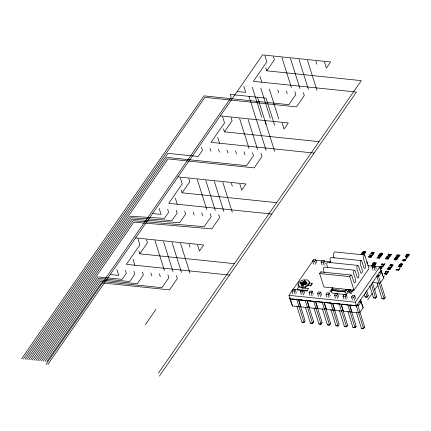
<?xml version="1.0" encoding="UTF-8"?>
<svg xmlns="http://www.w3.org/2000/svg" width="431" height="431" viewBox="0 0 431 431"><rect width="100%" height="100%" fill="white"/><g stroke="black" fill="none" stroke-linecap="round" stroke-linejoin="round"><path stroke-width="0.65" d="M300.763 283.42L301.161 284.53L301.587 284.767L302.384 284.336L299.809 283.318L300.558 282.24L302.955 282.962L303.483 282.747L304.442 280.646L305.951 280.802L304.992 282.903L305.218 283.63A1.541 0.894 -17.5 0 0 303.715 283.474L303.483 282.747M304.992 282.903L305.17 283.194L306.301 282.833L306.188 282.036L305.477 281.486M309.162 282.526C309.469 280.796 307.529 279.832 306.085 279.714M406.217 256.849L406.794 256.03L407.925 255.879A1.04 0.603 -17.5 0 1 408.313 256.256C408.232 257.98 403.998 257.576 405.641 255.815L406.094 255.863L405.743 256.537A0.652 0.377 -17.5 0 0 405.91 256.763L406.169 256.838M346.427 294.61L345.576 291.911L331.875 290.489L331.455 292.083L332.732 293.204L346.432 294.626L349.87 289.675M332.473 288.641L332.193 289.724L331.11 289.767L331.504 289.201L332.592 289.153M345.576 291.911L331.908 290.44L333.05 288.792M21.55 358.878L203.992 95.871L288.851 104.685L295.779 94.691L294.836 91.695M23.36 359.066L204.897 97.352L296.458 106.861L304.286 95.574L303.343 92.579M25.165 359.255L167.993 153.355L198.195 156.496L202.43 150.392L201.482 147.397M26.975 359.438L167.099 157.434L246.537 165.687L253.466 155.693L252.518 152.698M28.785 359.626L168.009 158.92L254.139 167.864L261.973 156.577L261.024 153.581M30.59 359.815L130.2 216.222L164.389 218.382L168.618 212.278L167.675 209.283M32.4 360.004L131.11 217.703L171.996 220.559L177.125 213.162L176.182 210.166M34.211 360.192L132.015 219.19L179.603 222.741L185.632 214.045L184.683 211.05M36.015 360.381L132.926 220.672L204.219 226.69L211.152 216.696L210.204 213.701M37.826 360.569L133.836 222.159L211.826 228.866L219.654 217.58L218.711 214.584M39.636 360.752L97.826 276.864L122.07 279.385L126.305 273.281L125.356 270.285M41.441 360.941L98.737 278.351L129.677 281.562L134.811 274.164L133.863 271.169M43.251 361.13L99.642 279.832L137.284 283.743L143.318 275.048L142.37 272.053M45.061 361.318L100.552 281.319L161.905 287.692L168.833 277.699L167.891 274.703M46.866 361.507L101.463 282.801L169.512 289.869L177.34 278.582L176.392 275.587M46.004 364.319L231.145 97.417L230.197 94.421L266.029 98.144L274.622 125.195M47.814 364.507L262.576 54.904L330.62 61.972L326.391 68.071L324.5 62.075M234.362 263.653L139.8 253.827L147.461 242.782L146.513 239.781M276.68 202.651L182.114 192.824L189.775 181.78L188.832 178.779M318.994 141.648L224.427 131.821L232.093 120.777L231.145 117.776M158.446 373.095L361.313 80.645L266.746 70.819L274.407 59.774L273.464 56.773M145.349 324.705L155.979 309.377M159.389 376.096L356.426 92.051L253.353 81.34L266.848 61.892L264.957 55.89M292.951 293.797L292.002 290.785L293.069 289.244L295.213 289.47L296.35 293.085M313.526 264.138L312.577 261.121L313.644 259.586L315.788 259.807L316.737 262.824M375.094 266.423L379.786 266.913L380.918 270.512L356.432 305.816L290.122 298.931L288.985 295.332L313.477 260.022M295.095 294.017L294.147 291.006L295.213 289.47M315.67 264.359L314.722 261.342L315.788 259.807M363.139 307.686L360.472 299.992L363.139 307.686L359.993 312.222L358.49 312.841L351.992 312.163L351.486 311.338L349.983 311.958L343.485 311.284L342.979 310.455L341.476 311.074L334.979 310.401L334.472 309.571L332.969 310.191L326.472 309.517L325.965 308.688L324.462 309.307L317.965 308.634L317.464 307.804L315.955 308.424L309.458 307.75L308.957 306.92L307.448 307.54L300.951 306.867L300.45 306.037L298.947 306.656L292.45 305.983L289.777 298.29L290.111 297.805M301.695 290.451L297.034 289.966L296.878 289.481L298.554 287.068M301.587 284.767L301.113 285.451L302.621 285.608L304.421 284.277L306.506 284.013L307.255 282.935L306.301 282.833M301.867 286.136L302.61 285.063L302.384 284.336M303.715 283.474L304.83 281.863L304.442 280.646M301.458 294.68L300.509 291.668L301.576 290.128L303.72 290.354L304.669 293.366M322.032 265.022L321.084 262.005L322.151 260.469L324.295 260.69L325.243 263.707M303.602 294.901L302.654 291.889L303.72 290.354M324.177 265.243L323.228 262.226L324.295 260.69M303.031 290.591L307.249 291.027L307.093 290.542L308.601 288.366L302.535 288.172M312.092 283.334L312.243 283.824L310.735 285.995L310.584 285.511L312.092 283.334L309.539 283.07M334.16 258.147L333.422 255.804A1.929 0.943 -84.1 0 1 333.783 253.105L334.618 251.903L364.755 255.033L369.011 268.529L354.018 290.144L323.875 287.014L319.624 273.518L320.454 272.317A1.929 0.943 -84.1 0 1 321.413 272.026M309.964 295.564L309.016 292.547L310.083 291.011L312.222 291.237L313.175 294.249M329.591 262.888L330.658 261.353M312.109 295.785L311.16 292.773L312.222 291.237M318.471 296.447L317.523 293.43L318.59 291.895L320.729 292.121L321.682 295.133M320.616 296.668L319.662 293.656L320.729 292.121M296.959 306.495L301.899 322.178L303.887 322.415L304.286 321.838M326.978 297.331L326.025 294.314L327.091 292.778L329.236 292.999L330.189 296.016M332.182 288.226L332.576 287.655M329.122 297.552L328.169 294.54L329.236 292.999M331.848 290.537L332.996 288.883M305.46 307.378L310.406 323.061L312.394 323.298L313.617 321.747L306.985 300.676M313.617 321.747L312.394 323.298M335.485 298.214L334.531 295.197L335.598 293.662L337.742 293.883L338.691 296.9M337.629 298.435L336.676 295.424L337.742 293.883M354.018 290.144L349.762 276.648L350.597 275.447A1.929 0.943 -84.1 0 1 351.901 275.748L353.932 282.192L354.514 282.903L355.246 282.483C357.121 278.534 352.046 274.601 353.921 270.652L354.648 270.232L355.23 270.943L357.267 277.392L357.849 278.097L358.576 277.683C360.451 273.728 355.376 269.801 357.256 265.846L357.983 265.431L358.565 266.137L360.596 272.586L361.178 273.297L361.905 272.877C363.786 268.928 358.711 264.995 360.585 261.046L361.313 260.626L361.895 261.337L363.931 267.786L364.513 268.491L365.24 268.077L365.687 266.784L365.596 265.383L363.565 258.934A1.929 0.943 -84.1 0 1 363.92 256.235L364.755 255.033M313.967 308.262L318.913 323.945L320.896 324.182L322.124 322.63L315.492 301.56M322.124 322.63L320.896 324.182M332.075 287.865L332.543 289.363L346.12 290.774L347.241 289.153M343.992 299.098L343.038 296.081L344.105 294.545L346.249 294.766L347.197 297.783M366.943 263.54L367.524 262.344L366.549 261.827M347.51 291.663L347.903 291.092C349.73 290.618 349.907 293.199 351.631 292.945L351.233 293.511C349.519 293.764 349.331 291.194 347.51 291.663L347.601 291.949L347.903 291.092M348.582 290.117L348.975 289.546C350.802 289.077 350.979 291.652 352.698 291.399L352.305 291.97C350.586 292.218 350.403 289.648 348.582 290.117L348.674 290.408L349.067 289.837M346.131 299.319L345.183 296.307L346.249 294.766M353.77 289.858L353.377 290.424L352.192 290.144M322.275 308.515L327.42 324.829L329.403 325.066L330.631 323.514L326.078 309.086M330.631 323.514L329.403 325.066M352.493 299.981L351.545 296.964L352.612 295.429L354.756 295.65L355.704 298.667M373.068 270.318L372.12 267.306L373.187 265.771L375.331 265.992L376.279 269.009M354.638 300.202L353.689 297.191L354.756 295.65M375.212 270.544L374.264 267.527L375.331 265.992M330.782 309.399L335.927 325.712L337.909 325.949L338.308 325.373M356.432 305.816L355.295 302.217L379.786 266.913M380.12 268.233L380.347 267.721L379.953 267.613M349.713 305.116L356.324 305.972L358.161 304.873L357.154 304.771M354.519 305.369L358.441 305.773L360.925 302.196L360.639 301.296L360.973 300.816M382.62 275.328L381.047 270.329L383.714 278.022L380.568 282.564L379.064 283.178L376.899 276.309L378.736 275.215L377.728 275.113M378.736 275.215L379.016 276.115L381.5 272.537L381.214 271.638L381.548 271.158M341.013 304.211L347.639 325.281L346.578 326.817L344.434 326.596L339.289 310.282M366.636 290.602L368.214 295.618L367.153 297.158L365.009 296.932L364.217 294.427M367.735 299.841L372.276 293.29M374.55 290.015L377.96 285.101M383.261 277.462L384.393 275.824M347.795 311.166L352.941 327.479L354.923 327.716L356.146 326.165L349.519 305.094M369.755 285.898L373.515 297.816L375.498 298.053L376.721 296.501L372.174 282.073M356.146 326.165L354.923 327.716M376.721 296.501L375.498 298.053M356.302 312.049L361.442 328.363L363.43 328.6L364.653 327.048L357.827 305.358M377.077 283.016L382.017 298.699L384.005 298.936L385.228 297.385L380.481 282.332M364.653 327.048L363.43 328.6M385.228 297.385L384.005 298.936M367.39 296.593L368.214 295.618M346.815 326.256L347.639 325.281M308.989 283.253L307.475 285.09M304.927 286.464L307.395 285.074M305.293 286.863L305.369 288.032M301.511 282.337L303.968 281.33M305.552 283.916L303.095 284.923M379.517 267.409C380.525 267.215 383.315 266.913 381.537 268.793L379.813 268.615M302.072 280.36C300.121 281.066 297.605 282.736 298.096 285.128M289.777 298.29L290.284 299.114L297.104 299.653M298.678 299.82L305.611 300.536M307.184 300.703L314.118 301.42M315.691 301.587L322.625 302.303M324.198 302.465L331.132 303.187M332.705 303.349L339.633 304.07M341.212 304.232L348.14 304.954M302.131 280.274L303.085 280.037M303.467 279.886L305.137 279.735M303.887 322.415L305.11 320.863L298.284 299.173M337.909 325.949L339.138 324.398L332.506 303.327M332.409 289.481C331.148 289.206 332.069 291.647 330.437 290.742L330.038 291.313C331.654 292.202 330.76 289.777 332.015 290.052M303.957 286.75L301.097 286.906M237.185 91.507L245.692 92.39L243.801 86.394M220.257 115.907L288.307 122.975L284.077 129.074L282.181 123.077M314.107 153.053L211.039 142.343L224.535 122.894L222.638 116.893M177.944 176.909L245.993 183.978L241.759 190.076L239.868 184.08M271.794 214.056L168.72 203.346L182.216 183.897L180.325 177.895M152.552 213.512L161.059 214.396L159.168 208.399M361.313 260.626L331.18 257.501L330.458 257.9L330.001 259.187L330.83 262.953M135.625 237.912L203.674 244.98L199.445 251.079L197.554 245.083M315.487 260.232L322.183 260.927M324.193 261.138L330.221 261.762M367.729 265.658L373.09 266.218M357.983 265.431L327.851 262.301L327.124 262.705L326.671 263.993L327.501 267.753M312.577 261.121L314.722 261.342M321.084 262.005L323.228 262.226M372.12 267.306L374.264 267.527M380.212 271.53L381.214 271.638M378.881 272.263L381.5 272.537M354.648 270.232L324.516 267.107L323.794 267.506L323.336 268.793L324.166 272.559M377.055 275.91L378.364 276.045M320.933 271.918L351.076 275.048M319.624 273.518L349.762 276.648M372.567 282.504L379.064 283.178M304.83 281.863L305.832 281.971M229.475 275.059L126.407 264.348L139.903 244.894L138.012 238.898M302.955 282.962L303.182 283.69L300.94 283.458L300.558 282.24M305.17 283.194L305.396 283.921L306.516 284.034M307.998 285.241L310.584 285.511M296.878 289.481L307.093 290.542M365.009 296.932L367.153 297.158L365.569 292.137M373.515 297.816L375.654 298.042L371.306 284.239M382.017 298.699L384.161 298.925L379.215 283.242M292.002 290.785L294.147 291.006M300.509 291.668L302.654 291.889M309.016 292.547L311.16 292.773M317.523 293.43L319.662 293.656M326.025 294.314L328.169 294.54M334.531 295.197L336.676 295.424M343.038 296.081L345.183 296.307M351.545 296.964L353.689 297.191M110.239 274.515L118.74 275.398L116.849 269.402M359.637 301.194L360.639 301.296M358.964 301.991L360.925 302.196M288.985 295.332L355.295 302.217M292.358 298.909L294.319 299.114M300.865 299.793L302.174 299.933M304.787 300.202L306.096 300.337M308.715 300.612L310.676 300.816M317.221 301.495L319.182 301.695M321.149 301.899L322.458 302.039M325.728 302.379L327.037 302.514M329.656 302.783L330.96 302.923M333.578 303.192L335.544 303.397M338.157 303.666L340.124 303.871M342.085 304.076L344.046 304.281M346.012 304.485L347.973 304.69M350.592 304.959L352.553 305.164M301.899 322.178L304.044 322.399L298.904 306.091M310.406 323.061L312.55 323.282L307.411 306.974M318.913 323.945L321.057 324.166L315.912 307.858M327.42 324.829L329.564 325.049L324.419 308.741M335.927 325.712L338.071 325.933L332.926 309.625M344.434 326.596L346.578 326.817L341.632 311.134M352.941 327.479L355.079 327.7L350.139 312.017M361.442 328.363L363.586 328.584L358.64 312.901M302.643 288.22L301.802 287.676M300.229 286.814L298.397 285.656M315.993 61.191L316.941 64.192M378.402 275.695L380.568 282.564M307.486 60.308L316.941 90.3M298.979 59.424L308.44 89.416M290.472 58.541L299.933 88.533M281.971 57.657L291.426 87.649M358.161 304.873L358.441 305.773M356.324 305.972L358.49 312.841M286.329 90.812L287.278 93.807M345.646 289.276L346.12 290.774M349.827 305.299L351.992 312.163M347.817 305.089L349.983 311.958M277.823 89.928L278.771 92.924M341.32 304.415L343.485 311.284M265.798 67.823L266.746 70.819M339.31 304.205L341.476 311.074M269.316 89.045L278.776 119.037M332.813 303.532L334.979 310.401M259.968 76.228L261.859 82.224M330.803 303.322L332.969 310.191M260.809 88.161L270.269 118.153M324.306 302.648L326.472 309.517M323.999 302.443L325.965 308.688M265.173 121.31L274.628 151.303M322.296 302.438L324.462 309.307M257.522 97.261L266.035 124.252M252.307 87.277L261.762 117.27M315.799 301.765L317.965 308.634M313.79 301.555L315.955 308.424M249.021 96.377L266.121 150.419M302.206 284.045L302.433 284.772A1.541 0.894 -17.5 0 1 303.182 283.69M307.292 300.881L309.458 307.75M248.159 119.543L257.614 149.535M305.283 300.671L307.448 307.54M298.791 299.998L300.951 306.867M239.652 118.66L249.107 148.652M296.781 299.787L298.947 306.656M244.016 151.814L244.959 154.81M290.284 299.114L292.45 305.983M235.509 150.931L236.452 153.926M223.484 128.826L224.427 131.821M227.002 150.047L227.945 153.043M217.655 137.23L219.546 143.227M231.361 183.197L232.309 186.197M218.495 149.164L219.444 152.159M222.854 182.313L232.314 212.305M209.989 148.28L210.937 151.276M214.347 181.429L223.808 211.422M205.846 180.546L215.301 210.538M197.339 179.662L206.794 209.655M201.697 212.817L202.645 215.812M193.19 211.933L194.139 214.929M181.165 189.829L182.114 192.824M175.336 198.233L177.227 204.229M189.047 244.199L189.99 247.2M180.541 243.316L189.996 273.308M172.034 242.432L181.489 272.424M163.527 241.549L172.982 271.541M155.02 240.665L164.48 270.657M159.384 273.82L160.327 276.815M150.877 272.936L151.82 275.932M138.852 250.831L139.8 253.827M133.023 259.236L134.914 265.232M308.93 281.615A5.786 3.351 -17.5 0 1 306.942 286.356L306.085 286.814A5.786 3.351 -17.5 0 1 300.321 287.509A5.786 3.351 -17.5 0 1 298.338 284.535M302.891 285.64A1.541 0.894 -17.5 0 1 303.262 284.223A1.541 0.894 -17.5 0 1 305.396 284.137M305.396 283.921A1.541 0.894 -17.5 0 1 305.39 284.196M303.252 285.306A1.541 0.894 -17.5 0 1 302.61 285.063M406.675 256.828C408.346 257.409 407.408 255.308 406.675 256.828M374.275 252.728L373.817 253.525L373.041 253.832L370.682 253.627L370.951 253.239C371.36 253.32 374.113 253.891 373.58 252.755L371.457 252.512L371.727 252.124L374.275 252.728M393.131 264.984L392.668 265.782L391.898 266.089L389.538 265.884L389.807 265.496C390.211 265.577 392.97 266.148 392.436 265.017L390.308 264.769L390.578 264.381L393.131 264.984M373.074 265.113C372.476 266.433 371.7 264.559 373.074 265.113M378.553 257.291C377.955 258.611 377.184 256.736 378.553 257.291M396.752 257.275C396.148 258.595 395.378 256.72 396.752 257.275M401.019 266.094L400.518 266.908C401.439 267.29 402.069 265.243 400.76 265.512A0.824 0.474 -17.5 0 0 400.151 265.69L399.483 266.374L398.901 266.315L399.478 265.485L398.971 265.431L398.142 266.622L399.672 266.778L400.329 266.013L401.019 266.094M408.917 254.71L408.416 255.524C409.337 255.906 409.967 253.859 408.658 254.128A0.824 0.474 -17.5 0 0 408.049 254.306L407.381 254.99L406.799 254.931L407.376 254.096L406.869 254.048L406.04 255.238L407.57 255.394L408.222 254.629L408.917 254.71M402.338 264.327L401.622 264.806L401.53 263.971L402.338 264.327M405.302 260.055L404.585 260.534L404.493 259.699L405.302 260.055M400.14 264.365L400.943 264.806L400.862 263.961L400.14 264.365M403.109 260.092L403.906 260.529L403.825 259.688L403.109 260.092M397.517 258.622L396.897 259.651A1.228 0.711 -17.5 0 1 396.143 260.001L394.365 259.807A1.347 0.781 -17.5 0 1 394.144 259.322L394.844 258.352L395.378 258.406C392.862 259.974 398.314 259.796 396.164 258.896L395.475 259.198L395.981 258.465L397.517 258.622M385.864 271.95L385.901 272.284C385.002 272.855 385.33 271.546 385.864 271.368A0.819 0.474 -17.5 0 1 386.381 271.169L387.302 271.352L387.819 272.123L388.423 271.25L388.918 271.304L387.943 272.704L386.709 271.616L385.864 271.95M371.791 256.278L371.139 257.415L368.263 257.118C368.963 255.416 370.827 255.75 371.791 256.278M388.854 258.05L388.202 259.187L385.325 258.891C386.025 257.188 387.889 257.522 388.854 258.05M390.648 268.535L389.99 269.671L387.113 269.375C387.819 267.673 389.678 268.007 390.648 268.535M399.661 264.397C399.796 265.668 402.333 265.448 402.813 264.375A1.137 0.657 -17.5 0 0 402.737 263.912L400.765 263.61L399.661 264.397M402.624 260.125C402.759 261.391 405.296 261.175 405.776 260.103A1.137 0.657 -17.5 0 0 405.7 259.64L403.734 259.338L402.624 260.125M373.521 264.893L375.25 264.629L373.294 265.615L374.485 265.738L374.216 266.126L371.339 265.83L372.476 264.623L373.521 264.893M379 257.07L380.735 256.806L378.774 257.792L379.964 257.916L379.695 258.304L376.818 258.007L377.96 256.801L379 257.07M397.199 257.054L398.928 256.79L396.967 257.776L398.158 257.9L397.888 258.288L395.012 257.991L396.154 256.784L397.199 257.054M365.1 252.178L364.868 252.609L362.897 252.404L363.597 251.796L364.96 251.898A0.738 0.431 -17.5 0 1 365.1 252.178M382.162 253.951L381.931 254.382L379.959 254.177L380.659 253.568L382.022 253.67A0.738 0.431 -17.5 0 1 382.162 253.951M365.639 252.038L365.052 253.045L362.175 252.744C362.546 251.392 365.095 250.605 365.639 252.038M382.701 253.811L382.114 254.818L379.237 254.516C379.609 253.164 382.162 252.377 382.701 253.811M399.386 268.017C399.828 269.17 400.862 267.01 399.386 268.017M406.05 258.411C406.492 259.564 407.527 257.404 406.05 258.411M371.231 256.547L370.962 256.984L370.132 256.898L370.8 256.3L371.231 256.547M381.629 267.926L381.36 268.362L380.53 268.276L381.198 267.678L381.629 267.926M388.293 258.32L388.024 258.756L387.194 258.67L387.862 258.072L388.293 258.32M390.087 268.804L389.818 269.24L388.988 269.154L389.651 268.556L390.087 268.804M369.96 256.456L369.717 256.854L368.958 256.774L369.405 256.283L369.96 256.456M387.022 258.228L386.779 258.627L386.02 258.546L386.467 258.056L387.022 258.228M388.816 268.712L388.573 269.111L387.814 269.036L388.256 268.54L388.816 268.712M361.28 254.031L360.952 254.511L363.829 254.807L364.071 254.457L361.986 254.236L364.534 253.789L364.863 253.315L361.986 253.019L361.738 253.369L363.807 253.584L361.28 254.031M369.841 254.834L369.566 255.233L372.449 255.529L373.327 254.263L372.858 254.215L372.255 255.087L369.841 254.834M372.863 263.627L372.529 264.106L375.406 264.402L375.654 264.052L373.569 263.837L376.118 263.384L376.446 262.91L373.569 262.614L373.321 262.964L375.385 263.179L372.863 263.627M378.973 254.899L378.111 256.138L380.988 256.44L381.85 255.195L381.392 255.147L380.805 255.998L380.007 255.912L380.568 255.104L380.12 255.06L379.56 255.869L378.844 255.793L379.431 254.947L378.973 254.899M380.239 266.218L379.97 266.611L382.847 266.908L383.725 265.641L383.261 265.593L382.653 266.466L380.239 266.218M381.403 264.542L381.128 264.941L384.005 265.237L384.28 264.844L382.884 264.699L384.711 264.225L385.055 263.724L383.04 264.3L382.152 263.46L381.828 263.928L382.712 264.682L381.403 264.542M386.903 256.607L386.634 257.005L389.511 257.302L390.389 256.036L389.926 255.987L389.317 256.86L386.903 256.607M388.062 254.936L387.792 255.335L390.669 255.631L390.944 255.238L389.549 255.093L391.375 254.619L391.72 254.112L389.705 254.694L388.816 253.854L388.493 254.322L389.376 255.077L388.062 254.936M384.495 273.227L384.123 273.771L386.575 274.676L386.844 274.294L386.354 274.116L386.855 273.399L387.798 272.915L384.495 273.227M388.697 267.096L388.423 267.489L391.3 267.786L392.178 266.52L391.714 266.471L391.111 267.344L388.697 267.096M396.536 255.788L396.208 256.267L399.084 256.564L399.332 256.213L397.242 255.992L399.79 255.545L400.119 255.071L397.242 254.775L396.999 255.125L399.063 255.341L396.536 255.788M386.354 273.437L385.977 273.976L384.829 273.566L386.354 273.437M396.267 269.3L396.073 270.329L396.595 270.248L396.563 269.752L398.411 269.946L398.045 270.469L398.524 270.517L399.478 269.143L398.686 269.547L396.267 269.3"/></g></svg>
